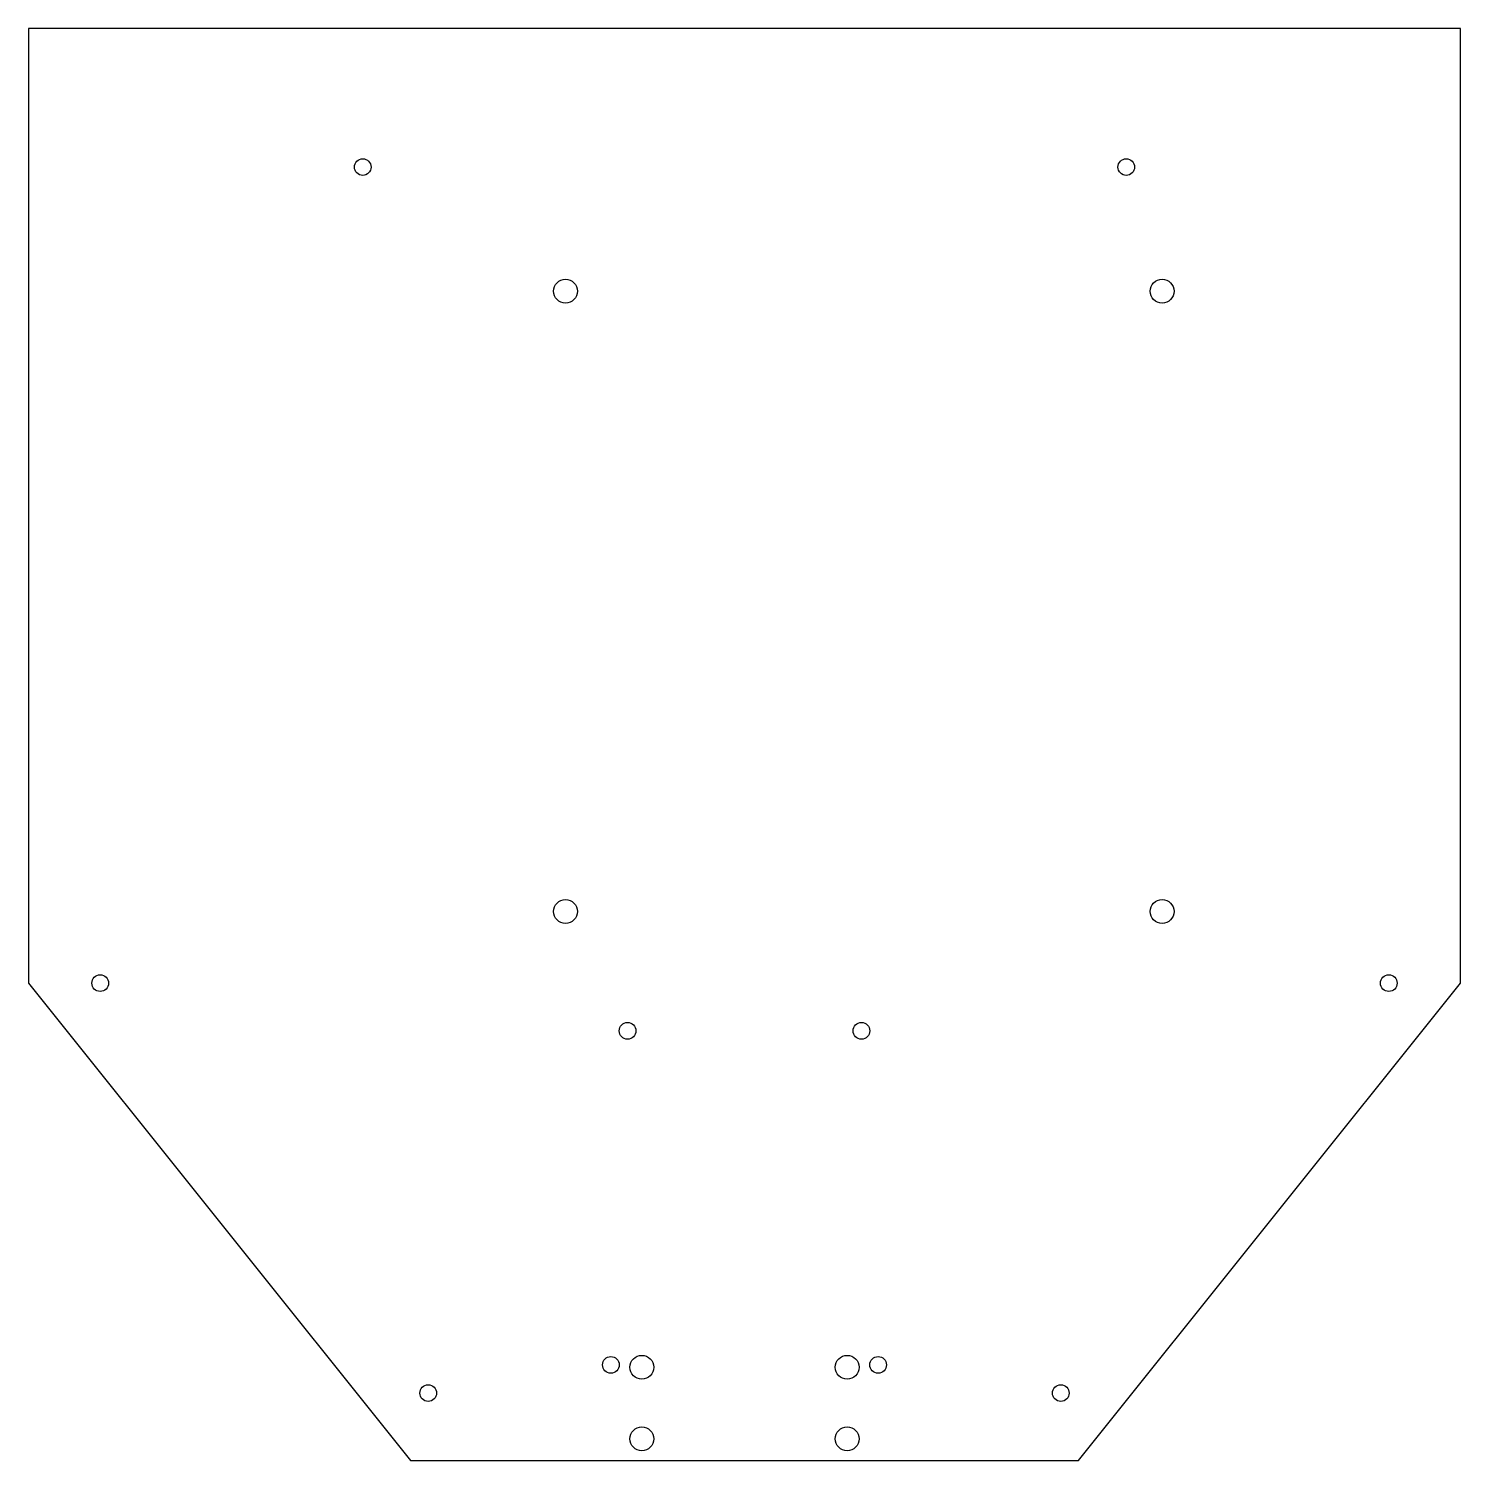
# Model space of a CAD drawing. Header units: millimetres. Extents: x -150 to 150, y -150 to 150.
import ezdxf

# ---------------------------------------------------------------- set-up
doc = ezdxf.new("R2010")
doc.units = ezdxf.units.MM

msp = doc.modelspace()

# ---------------------------------------------------------------- linework, layer by layer
at = {"color": 7, "linetype": 'Continuous', "lineweight": 25}
for p, q in [((-150, 150), (-150, -50)), ((150, 150), (-150, 150)), ((150, -50), (150, 150)), ((-150, -50), (-70, -150)), ((70, -150), (150, -50)), ((-70, -150), (70, -150))]:
    msp.add_line(p, q, dxfattribs=at)
for centre, radius in [((-80, 121), 1.75), ((80, 121), 1.75), ((-37.5, 95), 2.5), ((87.5, 95), 2.5), ((-37.5, -35), 2.5), ((87.5, -35), 2.5), ((-135, -50), 1.75), ((135, -50), 1.75), ((-24.5, -60), 1.75), ((24.5, -60), 1.75), ((-28, -130), 1.75), ((-21.5, -130.5), 2.5), ((21.5, -130.5), 2.5), ((28, -130), 1.75), ((-66.28, -135.9), 1.75), ((66.28, -135.9), 1.75), ((-21.5, -145.5), 2.5), ((21.5, -145.5), 2.5)]:
    msp.add_circle(centre, radius, dxfattribs=at)

doc.saveas('drawing.dxf')
